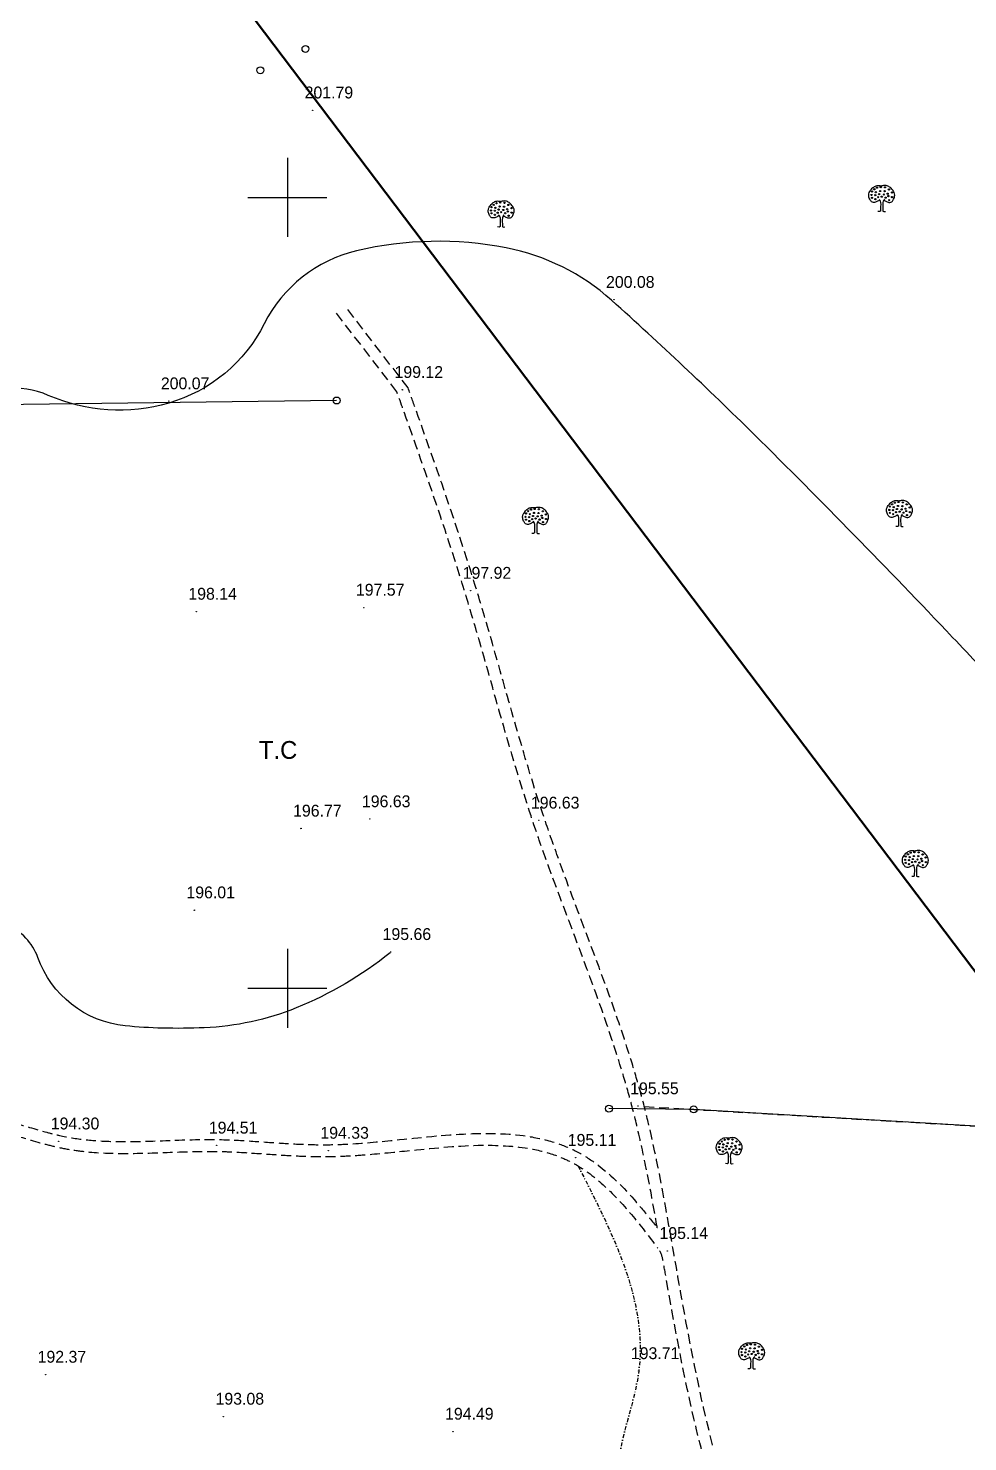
# Model space of a CAD drawing. Extents: x -83928 to -81707, y 15464 to 18601.
# Drawn here: x -83465.5 to -83227.9, y 17885.3 to 18242.8 of the extents above; entities that cross this region are included whole.
import ezdxf

# ---------------------------------------------------------------- set-up
doc = ezdxf.new("R2010")
doc.units = 0
doc.header["$MEASUREMENT"] = 0
for name, pattern in [('ACAD_ISO03W100', [30, 12, -18]), ('INTERROMPU', [0.75, 0.5, -0.25]), ('TIRETPTx2', [2, 1, -0.5, 0, -0.5])]:
    doc.linetypes.add(name, pattern=pattern)
doc.layers.add('ACCE', color=4, linetype='INTERROMPU', lineweight=25)
doc.layers.add('Work', color=9, linetype='Continuous', lineweight=50)
for name, color, linetype in [('ALT', 7, 'Continuous'), ('BORNE', 1, 'Continuous'), ('Carroyage 1', 7, 'Continuous'), ('CNiv_1', 1, 'Continuous'), ('CONST', 7, 'Continuous'), ('ECOULEMENT', 160, 'ACAD_ISO03W100'), ('LIMITE', 40, 'INTERROMPU'), ('POINTS', 3, 'Continuous'), ('TITRE', 1, 'Continuous')]:
    doc.layers.add(name, color=color, linetype=linetype)

msp = doc.modelspace()

# ---------------------------------------------------------------- linework, layer by layer
at = {"linetype": 'ByBlock', "extrusion": (0.000932032, -0.005533, 0.999984)}
for centre in [(-83250.85, 18201.85, -162.28), (-83249.9, 18202.01, -162.28), (-83248.83, 18201.93, -162.28), (-83252.23, 18200.01, -162.28), (-83252.1, 18200.88, -162.28), (-83252.1, 18199.3, -162.28), (-83251.54, 18201.45, -162.28), (-83251.29, 18199.96, -162.28), (-83251.26, 18198.94, -162.28), (-83251.13, 18200.7, -162.28), (-83250.54, 18199.45, -162.28), (-83250.31, 18200.24, -162.28), (-83250.06, 18201.01, -162.28), (-83249.65, 18199.58, -162.28), (-83249.13, 18200.14, -162.28), (-83248.93, 18200.98, -162.28), (-83248.65, 18199.32, -162.28), (-83248.14, 18200.32, -162.28), (-83247.98, 18199.73, -162.28), (-83247.83, 18201.42, -162.28), (-83247.78, 18198.68, -162.28), (-83247.06, 18200.63, -162.28), (-83247.04, 18199.48, -162.28), (-83348.47, 18196.08, -162.28), (-83348.34, 18196.95, -162.28), (-83348.34, 18195.37, -162.28), (-83347.78, 18197.51, -162.28), (-83347.52, 18196.03, -162.28), (-83347.5, 18195.01, -162.28), (-83347.37, 18196.77, -162.28), (-83347.09, 18197.92, -162.28), (-83346.78, 18195.52, -162.28), (-83346.55, 18196.31, -162.28), (-83346.3, 18197.08, -162.28), (-83346.14, 18198.08, -162.28), (-83345.89, 18195.65, -162.28), (-83345.37, 18196.21, -162.28), (-83345.17, 18197.05, -162.28), (-83345.07, 18198, -162.28), (-83344.89, 18195.39, -162.28), (-83344.38, 18196.39, -162.28), (-83344.22, 18195.8, -162.28), (-83344.07, 18197.49, -162.28), (-83344.02, 18194.75, -162.28), (-83343.3, 18196.7, -162.28), (-83343.27, 18195.54, -162.28), (-83339.07, 18120.03, -162.28), (-83338.38, 18120.44, -162.28), (-83337.43, 18120.6, -162.28), (-83336.36, 18120.52, -162.28), (-83335.36, 18120.01, -162.28), (-83247.73, 18120.35, -162.28), (-83247.6, 18121.22, -162.28), (-83247.6, 18119.63, -162.28), (-83247.04, 18121.78, -162.28), (-83246.78, 18120.3, -162.28), (-83246.63, 18121.04, -162.28), (-83246.35, 18122.19, -162.28), (-83246.04, 18119.79, -162.28), (-83245.81, 18120.58, -162.28), (-83245.55, 18121.35, -162.28), (-83245.4, 18122.35, -162.28), (-83245.14, 18119.91, -162.28), (-83244.63, 18120.48, -162.28), (-83244.43, 18121.32, -162.28), (-83244.32, 18122.27, -162.28), (-83244.14, 18119.66, -162.28), (-83243.63, 18120.66, -162.28), (-83243.48, 18120.07, -162.28), (-83243.32, 18121.76, -162.28), (-83242.56, 18120.96, -162.28), (-83242.53, 18119.81, -162.28), (-83339.76, 18118.6, -162.28), (-83339.63, 18119.47, -162.28), (-83339.63, 18117.88, -162.28), (-83338.81, 18118.55, -162.28), (-83338.79, 18117.53, -162.28), (-83338.66, 18119.29, -162.28), (-83338.07, 18118.04, -162.28), (-83337.84, 18118.83, -162.28), (-83337.59, 18119.6, -162.28), (-83337.18, 18118.17, -162.28), (-83336.66, 18118.73, -162.28), (-83336.46, 18119.57, -162.28), (-83336.18, 18117.91, -162.28), (-83335.67, 18118.91, -162.28), (-83335.51, 18118.32, -162.28), (-83335.31, 18117.27, -162.28), (-83334.59, 18119.22, -162.28), (-83334.56, 18118.06, -162.28), (-83246.76, 18119.28, -162.28), (-83243.27, 18119.02, -162.28), (-83243.71, 18031.83, -162.28), (-83243.58, 18032.7, -162.28), (-83243.58, 18031.11, -162.28), (-83243.02, 18033.26, -162.28), (-83242.76, 18031.78, -162.28), (-83242.74, 18030.75, -162.28), (-83242.61, 18032.52, -162.28), (-83242.33, 18033.67, -162.28), (-83242.02, 18031.26, -162.28), (-83241.79, 18032.06, -162.28), (-83241.54, 18032.82, -162.28), (-83241.38, 18033.82, -162.28), (-83241.13, 18031.39, -162.28), (-83240.61, 18031.95, -162.28), (-83240.41, 18032.8, -162.28), (-83240.31, 18033.75, -162.28), (-83240.13, 18031.14, -162.28), (-83239.62, 18032.13, -162.28), (-83239.46, 18031.55, -162.28), (-83239.31, 18033.23, -162.28), (-83239.26, 18030.5, -162.28), (-83238.54, 18032.44, -162.28), (-83238.51, 18031.29, -162.28), (-83290.79, 17959.19, -162.28), (-83290.66, 17960.06, -162.28), (-83290.1, 17960.62, -162.28), (-83289.84, 17959.14, -162.28), (-83289.69, 17959.88, -162.28), (-83289.4, 17961.03, -162.28), (-83288.87, 17959.42, -162.28), (-83288.61, 17960.19, -162.28), (-83288.46, 17961.19, -162.28), (-83287.69, 17959.32, -162.28), (-83287.48, 17960.16, -162.28), (-83287.38, 17961.11, -162.28), (-83286.69, 17959.5, -162.28), (-83286.54, 17958.91, -162.28), (-83286.38, 17960.6, -162.28), (-83285.61, 17959.81, -162.28), (-83290.66, 17958.48, -162.28), (-83289.81, 17958.12, -162.28), (-83289.1, 17958.63, -162.28), (-83288.2, 17958.76, -162.28), (-83287.2, 17958.5, -162.28), (-83286.33, 17957.86, -162.28), (-83285.59, 17958.66, -162.28), (-83284.42, 17908.76, -162.28), (-83283.73, 17909.17, -162.28), (-83282.78, 17909.32, -162.28), (-83281.71, 17909.24, -162.28), (-83280.71, 17908.73, -162.28), (-83285.11, 17907.33, -162.28), (-83284.99, 17908.2, -162.28), (-83284.99, 17906.61, -162.28), (-83284.17, 17907.27, -162.28), (-83284.14, 17906.25, -162.28), (-83284.01, 17908.02, -162.28), (-83283.42, 17906.76, -162.28), (-83283.19, 17907.56, -162.28), (-83282.94, 17908.32, -162.28), (-83282.53, 17906.89, -162.28), (-83282.02, 17907.45, -162.28), (-83281.81, 17908.3, -162.28), (-83281.53, 17906.64, -162.28), (-83281.02, 17907.63, -162.28), (-83280.86, 17907.04, -162.28), (-83280.66, 17906, -162.28), (-83279.94, 17907.94, -162.28), (-83279.92, 17906.79, -162.28)]:
    msp.add_circle(centre, 0.156, dxfattribs=at)
at = {"linetype": 'ByBlock'}
for points in [[(-83250.18, 18199.28, 16.01), (-83250.3, 18199.25, 16.01), (-83250.68, 18199.13, 16.01), (-83251.26, 18198.67, 16.01), (-83252.3, 18198.74, 16.01), (-83252.76, 18199.65, 16.01), (-83253.06, 18200.47, 16.02), (-83252.82, 18201.41, 16.02), (-83252.26, 18202.13, 16.03), (-83251.54, 18202.83, 16.03), (-83250.59, 18203.11, 16.03), (-83249.98, 18202.99, 16.03), (-83249.68, 18202.93, 16.03)], [(-83346.42, 18195.35, 16.08), (-83346.54, 18195.32, 16.08), (-83346.92, 18195.2, 16.08), (-83347.5, 18194.74, 16.08), (-83348.54, 18194.81, 16.08), (-83348.99, 18195.72, 16.08), (-83349.3, 18196.54, 16.09), (-83349.06, 18197.48, 16.09), (-83348.5, 18198.2, 16.1), (-83347.78, 18198.9, 16.1), (-83346.83, 18199.18, 16.1), (-83346.22, 18199.06, 16.1), (-83345.92, 18199, 16.1)], [(-83337.71, 18117.87, 15.64), (-83337.83, 18117.84, 15.64), (-83338.21, 18117.72, 15.64), (-83338.79, 18117.26, 15.64), (-83339.83, 18117.33, 15.64), (-83340.29, 18118.24, 15.65), (-83340.59, 18119.06, 15.65), (-83340.35, 18120, 15.66), (-83339.79, 18120.72, 15.66), (-83339.07, 18121.42, 15.66), (-83338.12, 18121.7, 15.66), (-83337.51, 18121.58, 15.66), (-83337.21, 18121.52, 15.66)], [(-83245.68, 18119.62, 15.57), (-83245.8, 18119.59, 15.57), (-83246.18, 18119.47, 15.56), (-83246.75, 18119.01, 15.56), (-83247.8, 18119.08, 15.56), (-83248.25, 18119.99, 15.57), (-83248.56, 18120.81, 15.57), (-83248.32, 18121.75, 15.58), (-83247.76, 18122.47, 15.58), (-83247.04, 18123.17, 15.59), (-83246.09, 18123.45, 15.59), (-83245.48, 18123.33, 15.59), (-83245.18, 18123.27, 15.58)], [(-83241.66, 18031.09, 15.07), (-83241.78, 18031.06, 15.07), (-83242.16, 18030.94, 15.07), (-83242.74, 18030.49, 15.07), (-83243.78, 18030.56, 15.07), (-83244.24, 18031.47, 15.08), (-83244.54, 18032.29, 15.08), (-83244.3, 18033.23, 15.09), (-83243.74, 18033.95, 15.09), (-83243.02, 18034.64, 15.09), (-83242.07, 18034.93, 15.09), (-83241.46, 18034.81, 15.09), (-83241.16, 18034.75, 15.09)], [(-83288.74, 17958.46, 14.71), (-83288.86, 17958.43, 14.71), (-83289.24, 17958.31, 14.71), (-83289.81, 17957.85, 14.71), (-83290.86, 17957.92, 14.71), (-83291.31, 17958.83, 14.72), (-83291.62, 17959.66, 14.72), (-83291.38, 17960.6, 14.73), (-83290.82, 17961.32, 14.73), (-83290.1, 17962.01, 14.73), (-83289.15, 17962.29, 14.74), (-83288.54, 17962.17, 14.73), (-83288.24, 17962.11, 14.73)], [(-83283.06, 17906.6, 14.42), (-83283.18, 17906.57, 14.42), (-83283.56, 17906.44, 14.42), (-83284.14, 17905.99, 14.42), (-83285.19, 17906.06, 14.42), (-83285.64, 17906.97, 14.43), (-83285.94, 17907.79, 14.43), (-83285.7, 17908.73, 14.44), (-83285.14, 17909.45, 14.44), (-83284.42, 17910.15, 14.44), (-83283.47, 17910.43, 14.44), (-83282.86, 17910.31, 14.44), (-83282.56, 17910.25, 14.44)]]:
    msp.add_open_spline(points, degree=3, knots=[0.251632, 0.251632, 0.251632, 0.251632, 0.437955, 0.853553, 1.334497, 1.754172, 2.275549, 2.6296, 3.144963, 3.634468, 4.105014, 4.559575, 4.559575, 4.559575, 4.559575], dxfattribs=at)
for points in [[(-83249.18, 18199.28, 16.01), (-83249.06, 18199.25, 16.01), (-83248.68, 18199.13, 16.01), (-83248.1, 18198.67, 16), (-83247.06, 18198.74, 16), (-83246.61, 18199.65, 16.01), (-83246.3, 18200.48, 16.01), (-83246.54, 18201.41, 16.02), (-83247.1, 18202.14, 16.02), (-83247.82, 18202.83, 16.03), (-83248.77, 18203.11, 16.03), (-83249.38, 18202.99, 16.03), (-83249.68, 18202.93, 16.03)], [(-83345.42, 18195.35, 16.08), (-83345.3, 18195.32, 16.08), (-83344.92, 18195.2, 16.08), (-83344.34, 18194.74, 16.07), (-83343.3, 18194.81, 16.07), (-83342.84, 18195.72, 16.08), (-83342.54, 18196.54, 16.08), (-83342.78, 18197.48, 16.09), (-83343.34, 18198.2, 16.09), (-83344.06, 18198.9, 16.1), (-83345.01, 18199.18, 16.1), (-83345.62, 18199.06, 16.1), (-83345.92, 18199, 16.1)], [(-83336.71, 18117.87, 15.64), (-83336.59, 18117.84, 15.64), (-83336.21, 18117.72, 15.64), (-83335.63, 18117.26, 15.64), (-83334.59, 18117.33, 15.64), (-83334.14, 18118.24, 15.64), (-83333.83, 18119.07, 15.64), (-83334.07, 18120, 15.65), (-83334.63, 18120.73, 15.65), (-83335.35, 18121.42, 15.66), (-83336.3, 18121.7, 15.66), (-83336.91, 18121.58, 15.66), (-83337.21, 18121.52, 15.66)], [(-83244.68, 18119.62, 15.56), (-83244.56, 18119.59, 15.56), (-83244.18, 18119.47, 15.56), (-83243.6, 18119.01, 15.56), (-83242.55, 18119.08, 15.56), (-83242.1, 18119.99, 15.56), (-83241.8, 18120.81, 15.57), (-83242.04, 18121.75, 15.57), (-83242.6, 18122.47, 15.58), (-83243.32, 18123.17, 15.58), (-83244.27, 18123.45, 15.59), (-83244.88, 18123.33, 15.59), (-83245.18, 18123.27, 15.58)], [(-83240.66, 18031.09, 15.07), (-83240.54, 18031.06, 15.07), (-83240.16, 18030.94, 15.07), (-83239.58, 18030.49, 15.07), (-83238.54, 18030.56, 15.07), (-83238.09, 18031.47, 15.07), (-83237.78, 18032.29, 15.07), (-83238.02, 18033.23, 15.08), (-83238.58, 18033.95, 15.08), (-83239.3, 18034.64, 15.09), (-83240.25, 18034.93, 15.09), (-83240.86, 18034.81, 15.09), (-83241.16, 18034.75, 15.09)], [(-83287.74, 17958.46, 14.71), (-83287.62, 17958.43, 14.71), (-83287.24, 17958.31, 14.71), (-83286.66, 17957.85, 14.71), (-83285.61, 17957.93, 14.71), (-83285.16, 17958.83, 14.71), (-83284.86, 17959.66, 14.72), (-83285.1, 17960.6, 14.72), (-83285.66, 17961.32, 14.73), (-83286.37, 17962.01, 14.73), (-83287.33, 17962.29, 14.73), (-83287.94, 17962.17, 14.73), (-83288.24, 17962.11, 14.73)], [(-83282.06, 17906.6, 14.42), (-83281.94, 17906.57, 14.42), (-83281.56, 17906.45, 14.42), (-83280.98, 17905.99, 14.42), (-83279.94, 17906.06, 14.42), (-83279.49, 17906.97, 14.42), (-83279.18, 17907.79, 14.42), (-83279.42, 17908.73, 14.43), (-83279.98, 17909.45, 14.43), (-83280.7, 17910.15, 14.44), (-83281.65, 17910.43, 14.44), (-83282.26, 17910.31, 14.44), (-83282.56, 17910.25, 14.44)]]:
    msp.add_open_spline(points, degree=3, knots=[0.251632, 0.251632, 0.251632, 0.251632, 0.437955, 0.853553, 1.334497, 1.754172, 2.275549, 2.6296, 3.144963, 3.634468, 4.105014, 4.559575, 4.559575, 4.559575, 4.559575])
for points in [[(-83250.36, 18199.56, 16.01), (-83250.16, 18199.28, 16.01), (-83249.98, 18198.76, 16.01), (-83249.98, 18196.69, 16), (-83249.98, 18196.56, 15.99), (-83250.62, 18196.46, 16)], [(-83248.98, 18199.56, 16.01), (-83249.18, 18199.28, 16.01), (-83249.36, 18198.76, 16.01), (-83249.36, 18196.69, 16), (-83249.36, 18196.56, 15.99), (-83248.72, 18196.46, 15.99)], [(-83346.6, 18195.63, 16.08), (-83346.39, 18195.35, 16.08), (-83346.21, 18194.83, 16.08), (-83346.21, 18192.76, 16.06), (-83346.21, 18192.63, 16.06), (-83346.85, 18192.53, 16.06)], [(-83345.22, 18195.63, 16.08), (-83345.42, 18195.35, 16.08), (-83345.6, 18194.83, 16.07), (-83345.6, 18192.76, 16.06), (-83345.6, 18192.63, 16.06), (-83344.96, 18192.53, 16.06)], [(-83337.89, 18118.15, 15.64), (-83337.68, 18117.87, 15.64), (-83337.5, 18117.35, 15.64), (-83337.5, 18115.28, 15.63), (-83337.5, 18115.15, 15.63), (-83338.14, 18115.05, 15.63)], [(-83336.51, 18118.15, 15.64), (-83336.71, 18117.87, 15.64), (-83336.89, 18117.35, 15.64), (-83336.89, 18115.28, 15.63), (-83336.89, 18115.15, 15.63), (-83336.25, 18115.05, 15.62)], [(-83245.86, 18119.9, 15.57), (-83245.65, 18119.62, 15.57), (-83245.47, 18119.1, 15.56), (-83245.47, 18117.03, 15.55), (-83245.47, 18116.9, 15.55), (-83246.11, 18116.8, 15.55)], [(-83244.47, 18119.9, 15.57), (-83244.68, 18119.62, 15.56), (-83244.86, 18119.1, 15.56), (-83244.86, 18117.03, 15.55), (-83244.86, 18116.9, 15.55), (-83244.22, 18116.8, 15.55)], [(-83241.84, 18031.37, 15.07), (-83241.64, 18031.09, 15.07), (-83241.46, 18030.58, 15.07), (-83241.45, 18028.51, 15.06), (-83241.45, 18028.38, 15.06), (-83242.1, 18028.28, 15.06)], [(-83240.46, 18031.37, 15.07), (-83240.66, 18031.09, 15.07), (-83240.84, 18030.58, 15.07), (-83240.84, 18028.51, 15.06), (-83240.84, 18028.38, 15.06), (-83240.2, 18028.28, 15.05)], [(-83288.91, 17958.74, 14.72), (-83288.71, 17958.46, 14.71), (-83288.53, 17957.95, 14.71), (-83288.53, 17955.88, 14.7), (-83288.53, 17955.75, 14.7), (-83289.17, 17955.64, 14.7)], [(-83287.53, 17958.74, 14.71), (-83287.74, 17958.46, 14.71), (-83287.92, 17957.95, 14.71), (-83287.92, 17955.88, 14.7), (-83287.92, 17955.75, 14.7), (-83287.28, 17955.65, 14.7)], [(-83283.24, 17906.88, 14.42), (-83283.04, 17906.6, 14.42), (-83282.86, 17906.08, 14.42), (-83282.86, 17904.01, 14.41), (-83282.86, 17903.88, 14.41), (-83283.5, 17903.78, 14.41)], [(-83281.86, 17906.88, 14.42), (-83282.06, 17906.6, 14.42), (-83282.24, 17906.08, 14.42), (-83282.24, 17904.01, 14.41), (-83282.24, 17903.88, 14.41), (-83281.6, 17903.78, 14.4)]]:
    msp.add_spline(points, degree=3, dxfattribs=at)
at = {"layer": 'ACCE', "linetype": 'INTERROMPU', "ltscale": 5, "extrusion": (0.000932032, -0.005533, 0.999984)}
for p, q in [((-83372.31, 18150.88, 204.56), (-83387.62, 18170.79, 15.98)), ((-83369.47, 18151.84, 212.23), (-83385.41, 18172.56, 15.99))]:
    msp.add_line(p, q, dxfattribs=at)
at = {"layer": 'ACCE', "linetype": 'INTERROMPU', "ltscale": 5, "extrusion": (0.003135, -0.012036, 0.999923)}
msp.add_arc((-83312.14, 17928.15, -267.65), 7, 9.9059, 37.1806, dxfattribs=at)
at = {"layer": 'ACCE', "linetype": 'INTERROMPU', "ltscale": 5}
for points, knots in [([(-83782.62, 18200.48, 214.11), (-83779.66, 18191.21, 213.99), (-83776.73, 18181.96, 213.87), (-83773.4, 18169.29, 213.7), (-83772.58, 18165.92, 213.66), (-83771.06, 18158.91, 213.57), (-83770.37, 18155.27, 213.53), (-83769.45, 18149.29, 213.45), (-83769.15, 18146.97, 213.42), (-83768.65, 18142.32, 213.36), (-83768.45, 18139.97, 213.34), (-83767.97, 18132.92, 213.25), (-83767.78, 18128.17, 213.19), (-83767.43, 18121, 213.1), (-83767.3, 18118.58, 213.08), (-83766.97, 18113.74, 213.02), (-83766.78, 18111.33, 212.99), (-83766.12, 18104.1, 212.9), (-83765.57, 18099.3, 212.84), (-83764.48, 18091.12, 212.74), (-83763.99, 18087.75, 212.69), (-83763.05, 18081.78, 212.62), (-83762.62, 18079.18, 212.59), (-83761.71, 18073.96, 212.52), (-83761.23, 18071.34, 212.49), (-83759.65, 18063.52, 212.39), (-83758.43, 18058.33, 212.32), (-83756.04, 18050.08, 212.22), (-83755.03, 18046.95, 212.17), (-83752.68, 18040.66, 212.09), (-83751.34, 18037.51, 212.05), (-83748.85, 18032.47, 211.98), (-83747.8, 18030.52, 211.95), (-83745.54, 18026.74, 211.9), (-83744.35, 18024.9, 211.88), (-83740.57, 18019.51, 211.8), (-83737.82, 18016.09, 211.75), (-83729.2, 18006.21, 211.6), (-83722.91, 18000.04, 211.51), (-83710.58, 17987.3, 211.32), (-83704.54, 17980.73, 211.22), (-83698.68, 17972.56, 211.1), (-83698.09, 17971.7, 211.09), (-83696.91, 17969.96, 211.07), (-83696.32, 17969.08, 211.05), (-83694.55, 17966.44, 211.02), (-83693.35, 17964.69, 210.99), (-83691.21, 17961.9, 210.95), (-83690.3, 17960.81, 210.93), (-83688.43, 17958.84, 210.91), (-83687.47, 17957.96, 210.89), (-83685.42, 17956.39, 210.87), (-83684.34, 17955.7, 210.85), (-83680.83, 17953.86, 210.82), (-83678.24, 17953.03, 210.8), (-83672.81, 17951.99, 210.77), (-83669.97, 17951.79, 210.76), (-83664.12, 17951.83, 210.74), (-83661.12, 17952.07, 210.74), (-83654.42, 17952.88, 210.73), (-83650.7, 17953.52, 210.72), (-83644.93, 17954.59, 210.72), (-83642.83, 17954.99, 210.72), (-83636.66, 17956.16, 210.71), (-83632.7, 17956.87, 210.71), (-83624.97, 17958.18, 210.7), (-83621.19, 17958.77, 210.69), (-83614.52, 17959.76, 210.68), (-83611.62, 17960.16, 210.68), (-83606.25, 17960.87, 210.67), (-83603.78, 17961.18, 210.67), (-83598.8, 17961.77, 210.66), (-83596.3, 17962.05, 210.65), (-83588.74, 17962.81, 210.64), (-83583.66, 17963.21, 210.63), (-83575.51, 17963.57, 210.61), (-83572.45, 17963.64, 210.6), (-83566.81, 17963.63, 210.58), (-83564.23, 17963.56, 210.57), (-83559.51, 17963.33, 210.55), (-83557.37, 17963.17, 210.55), (-83553.08, 17962.78, 210.53), (-83550.94, 17962.54, 210.52), (-83544.5, 17961.76, 210.49), (-83540.2, 17961.15, 210.47), (-83529.15, 17959.76, 210.42), (-83522.38, 17959.07, 210.39), (-83513.75, 17959.13, 210.36), (-83511.92, 17959.2, 210.36), (-83508.5, 17959.45, 210.35), (-83506.91, 17959.62, 210.35), (-83504.15, 17960.01, 210.34), (-83502.97, 17960.21, 210.34), (-83500.61, 17960.67, 210.34), (-83499.44, 17960.93, 210.34), (-83495.95, 17961.75, 210.34), (-83493.65, 17962.36, 210.34), (-83489.25, 17963.42, 210.34), (-83487.13, 17963.87, 210.33), (-83483.71, 17964.38, 210.33), (-83482.37, 17964.52, 210.33), (-83480.24, 17964.6, 210.32), (-83479.44, 17964.6, 210.32), (-83477.85, 17964.53, 210.31), (-83477.05, 17964.45, 210.31), (-83474.63, 17964.14, 210.3), (-83473, 17963.81, 210.29), (-83468.49, 17962.7, 210.26), (-83465.57, 17961.78, 210.24), (-83461.27, 17960.57, 210.21), (-83459.93, 17960.22, 210.21), (-83457.07, 17959.57, 210.19), (-83455.54, 17959.29, 210.18), (-83452.49, 17958.83, 210.17), (-83450.96, 17958.66, 210.16), (-83446.37, 17958.29, 210.14), (-83443.3, 17958.21, 210.13), (-83436.19, 17958.25, 210.11), (-83432.15, 17958.43, 210.1), (-83425.94, 17958.65, 210.08), (-83423.74, 17958.72, 210.07), (-83420.07, 17958.76, 210.06), (-83418.59, 17958.75, 210.06), (-83415.65, 17958.69, 210.05), (-83414.18, 17958.63, 210.04), (-83409.75, 17958.4, 210.03), (-83406.8, 17958.18, 210.01), (-83401.65, 17957.83, 209.99), (-83399.47, 17957.69, 209.99), (-83395.4, 17957.5, 209.97), (-83393.51, 17957.44, 209.96), (-83389.81, 17957.42, 209.95), (-83388, 17957.45, 209.95), (-83384.36, 17957.61, 209.94), (-83382.53, 17957.72, 209.93), (-83377.03, 17958.14, 209.92), (-83373.33, 17958.53, 209.91), (-83363.55, 17959.53, 209.89), (-83357.5, 17960.15, 209.88), (-83347, 17960.38, 209.85), (-83342.46, 17960.15, 209.84), (-83336, 17958.94, 209.8), (-83333.85, 17958.37, 209.79), (-83330.47, 17957.12, 209.76), (-83329.17, 17956.54, 209.75), (-83325.18, 17954.43, 209.71), (-83322.6, 17952.53, 209.68), (-83317.66, 17948.07, 209.61), (-83315.3, 17945.51, 209.57), (-83310.73, 17940.08, 209.49), (-83308.52, 17937.21, 209.45), (-83306.32, 17934.3, 209.41)], [1.055576, 1.055576, 1.055576, 1.055576, 30.031992, 30.031992, 40.50691, 40.50691, 51.755713, 51.755713, 58.871453, 58.871453, 65.987193, 65.987193, 80.218672, 80.218672, 87.473984, 87.473984, 94.729297, 94.729297, 109.239922, 109.239922, 119.37083, 119.37083, 127.139561, 127.139561, 134.908291, 134.908291, 150.445753, 150.445753, 160.157531, 160.157531, 170.39927, 170.39927, 177.068566, 177.068566, 183.737861, 183.737861, 197.076452, 197.076452, 223.400767, 223.400767, 249.725082, 249.725082, 252.767418, 252.767418, 255.809755, 255.809755, 261.894428, 261.894428, 266.068184, 266.068184, 269.956128, 269.956128, 273.844071, 273.844071, 282.076079, 282.076079, 290.308086, 290.308086, 298.540093, 298.540093, 308.574703, 308.574703, 314.408012, 314.408012, 326.07463, 326.07463, 337.741248, 337.741248, 346.838531, 346.838531, 354.499996, 354.499996, 362.16146, 362.16146, 377.484389, 377.484389, 386.64274, 386.64274, 394.385336, 394.385336, 400.822764, 400.822764, 407.260193, 407.260193, 420.13505, 420.13505, 440.316929, 440.316929, 445.752372, 445.752372, 450.450412, 450.450412, 453.939436, 453.939436, 457.428461, 457.428461, 464.406511, 464.406511, 470.974875, 470.974875, 475.222619, 475.222619, 477.818124, 477.818124, 480.413628, 480.413628, 485.604636, 485.604636, 494.662552, 494.662552, 498.673408, 498.673408, 503.190068, 503.190068, 507.706728, 507.706728, 516.740048, 516.740048, 528.740572, 528.740572, 535.357888, 535.357888, 539.86411, 539.86411, 544.370333, 544.370333, 553.382777, 553.382777, 559.899589, 559.899589, 565.430576, 565.430576, 570.617109, 570.617109, 575.803641, 575.803641, 586.176706, 586.176706, 603.459595, 603.459595, 617.555933, 617.555933, 624.943514, 624.943514, 629.758061, 629.758061, 640.260824, 640.260824, 650.763587, 650.763587, 661.06459, 661.06459, 661.06459, 661.06459]), ([(-83779.97, 18202.04, 214.12), (-83776.95, 18192.56, 214), (-83773.92, 18183.06, 213.87), (-83770.5, 18170.06, 213.7), (-83769.68, 18166.66, 213.66), (-83768.14, 18159.6, 213.57), (-83767.44, 18155.93, 213.53), (-83766.51, 18149.9, 213.45), (-83766.2, 18147.55, 213.42), (-83765.44, 18140.57, 213.33), (-83765.15, 18135.94, 213.28), (-83764.76, 18128.13, 213.18), (-83764.62, 18124.94, 213.14), (-83764.34, 18119.39, 213.08), (-83764.2, 18117.04, 213.05), (-83763.85, 18112.33, 212.99), (-83763.65, 18109.99, 212.96), (-83762.98, 18102.96, 212.87), (-83762.42, 18098.27, 212.82), (-83761.31, 18090.12, 212.71), (-83760.79, 18086.66, 212.67), (-83759.11, 18076.22, 212.54), (-83757.85, 18069.18, 212.45), (-83754.61, 18055.44, 212.28), (-83752.63, 18048.72, 212.19), (-83748.81, 18039.23, 212.06), (-83747.41, 18036.17, 212.02), (-83744.81, 18031.34, 211.95), (-83743.73, 18029.5, 211.93), (-83741.41, 18025.9, 211.88), (-83740.18, 18024.14, 211.85), (-83736.32, 18018.97, 211.78), (-83733.52, 18015.65, 211.73), (-83724.75, 18005.96, 211.59), (-83718.38, 17999.76, 211.49), (-83710.09, 17991.05, 211.36), (-83708.05, 17988.85, 211.33), (-83704.49, 17984.83, 211.27), (-83702.96, 17983.04, 211.24), (-83700.46, 17979.96, 211.2), (-83699.48, 17978.7, 211.18), (-83697.64, 17976.25, 211.14), (-83696.78, 17975.06, 211.13), (-83694.35, 17971.57, 211.08), (-83692.85, 17969.24, 211.04), (-83689.79, 17964.9, 210.98), (-83688.23, 17962.89, 210.95), (-83685.92, 17960.62, 210.92), (-83685.28, 17960.06, 210.91), (-83683.94, 17959.03, 210.89), (-83683.24, 17958.57, 210.89), (-83681.07, 17957.31, 210.86), (-83679.51, 17956.66, 210.85), (-83676.18, 17955.65, 210.83), (-83674.41, 17955.31, 210.82), (-83668.63, 17954.63, 210.79), (-83664.32, 17954.77, 210.78), (-83655.42, 17955.73, 210.76), (-83650.83, 17956.53, 210.76), (-83644.31, 17957.76, 210.75), (-83642.31, 17958.15, 210.75), (-83638.4, 17958.88, 210.75), (-83636.47, 17959.23, 210.75), (-83630.78, 17960.25, 210.74), (-83627.09, 17960.87, 210.74), (-83618.39, 17962.24, 210.73), (-83613.43, 17962.96, 210.72), (-83606.16, 17963.9, 210.71), (-83603.89, 17964.19, 210.7), (-83599.3, 17964.73, 210.7), (-83596.99, 17964.99, 210.69), (-83590.02, 17965.7, 210.68), (-83585.32, 17966.09, 210.67), (-83577.11, 17966.52, 210.65), (-83573.62, 17966.63, 210.64), (-83567.47, 17966.64, 210.62), (-83564.82, 17966.59, 210.61), (-83560.09, 17966.37, 210.59), (-83558.01, 17966.23, 210.59), (-83553.86, 17965.87, 210.57), (-83551.79, 17965.65, 210.56), (-83545.61, 17964.93, 210.53), (-83541.51, 17964.36, 210.51), (-83530.57, 17962.94, 210.46), (-83523.78, 17962.17, 210.43), (-83515.09, 17962.1, 210.4), (-83513.14, 17962.15, 210.4), (-83509.5, 17962.37, 210.39), (-83507.81, 17962.54, 210.38), (-83504.94, 17962.92, 210.38), (-83503.76, 17963.11, 210.38), (-83501.38, 17963.57, 210.38), (-83500.19, 17963.84, 210.37), (-83496.59, 17964.69, 210.37), (-83494.16, 17965.33, 210.37), (-83489.67, 17966.39, 210.37), (-83487.61, 17966.83, 210.37), (-83484.19, 17967.34, 210.37), (-83482.85, 17967.49, 210.36), (-83480.5, 17967.6, 210.36), (-83479.5, 17967.61, 210.36), (-83477.5, 17967.52, 210.35), (-83476.51, 17967.42, 210.34), (-83473.55, 17967, 210.33), (-83471.61, 17966.57, 210.32), (-83466.69, 17965.3, 210.29), (-83463.75, 17964.36, 210.27), (-83459.76, 17963.28, 210.24), (-83458.7, 17963.01, 210.23), (-83455.53, 17962.31, 210.22), (-83453.4, 17961.97, 210.21), (-83449.11, 17961.49, 210.19), (-83446.94, 17961.35, 210.18), (-83440.41, 17961.14, 210.16), (-83436, 17961.28, 210.14), (-83427.14, 17961.61, 210.12), (-83422.68, 17961.8, 210.11), (-83415.39, 17961.71, 210.08), (-83412.57, 17961.57, 210.07), (-83406.95, 17961.21, 210.05), (-83404.15, 17961, 210.04), (-83399.19, 17960.68, 210.02), (-83397.03, 17960.56, 210.01), (-83392.98, 17960.43, 210), (-83391.1, 17960.41, 209.99), (-83387.3, 17960.47, 209.98), (-83385.37, 17960.56, 209.98), (-83379.54, 17960.92, 209.96), (-83375.58, 17961.31, 209.95), (-83365.42, 17962.35, 209.93), (-83359.2, 17963.03, 209.92), (-83348.15, 17963.4, 209.89), (-83343.26, 17963.25, 209.88), (-83336.05, 17962.04, 209.84), (-83333.57, 17961.43, 209.82), (-83329.35, 17959.93, 209.79), (-83327.58, 17959.13, 209.78), (-83324.17, 17957.23, 209.74), (-83322.54, 17956.13, 209.73), (-83317.15, 17951.95, 209.66), (-83313.7, 17948.3, 209.6), (-83309.06, 17942.74, 209.52), (-83307.73, 17941.06, 209.5), (-83306.42, 17939.37, 209.47)], [0.377269, 0.377269, 0.377269, 0.377269, 29.99808, 29.99808, 40.439033, 40.439033, 51.573495, 51.573495, 58.653463, 58.653463, 72.467049, 72.467049, 82.03785, 82.03785, 89.167983, 89.167983, 96.298116, 96.298116, 110.558383, 110.558383, 121.037151, 121.037151, 141.994686, 141.994686, 162.952221, 162.952221, 173.375842, 173.375842, 180.104384, 180.104384, 186.832925, 186.832925, 200.290008, 200.290008, 226.870868, 226.870868, 235.637553, 235.637553, 242.466243, 242.466243, 247.058938, 247.058938, 251.225901, 251.225901, 259.12966, 259.12966, 267.033419, 267.033419, 269.974171, 269.974171, 272.914924, 272.914924, 278.796429, 278.796429, 284.677933, 284.677933, 297.220208, 297.220208, 309.762482, 309.762482, 315.325173, 315.325173, 320.887865, 320.887865, 332.013248, 332.013248, 347.525774, 347.525774, 354.547491, 354.547491, 361.569208, 361.569208, 375.612643, 375.612643, 385.929515, 385.929515, 393.726913, 393.726913, 399.850404, 399.850404, 405.973895, 405.973895, 418.220878, 418.220878, 438.834903, 438.834903, 444.847915, 444.847915, 450.051873, 450.051873, 453.73205, 453.73205, 457.412227, 457.412227, 464.772581, 464.772581, 470.935284, 470.935284, 474.906139, 474.906139, 477.821848, 477.821848, 480.737556, 480.737556, 486.568973, 486.568973, 495.647976, 495.647976, 498.958546, 498.958546, 505.579686, 505.579686, 512.200826, 512.200826, 525.443106, 525.443106, 538.685386, 538.685386, 547.175721, 547.175721, 555.666055, 555.666055, 562.177333, 562.177333, 567.791378, 567.791378, 573.405422, 573.405422, 584.633511, 584.633511, 602.137538, 602.137538, 616.597964, 616.597964, 624.486186, 624.486186, 630.509066, 630.509066, 636.531946, 636.531946, 651.174128, 651.174128, 657.221695, 657.221695, 657.221695, 657.221695]), ([(-83306.42, 17939.37, 209.47), (-83306.45, 17939.57, 209.48), (-83306.49, 17939.78, 209.48), (-83307.35, 17944.61, 209.54), (-83308.19, 17949.23, 209.6), (-83309.82, 17957.36, 209.7), (-83310.58, 17960.88, 209.74), (-83312.05, 17967.14, 209.82), (-83312.75, 17969.88, 209.86), (-83314.24, 17975.33, 209.93), (-83315.04, 17978.04, 209.97), (-83317.54, 17986.15, 210.07), (-83319.37, 17991.52, 210.14), (-83325.13, 18007.59, 210.35), (-83329.31, 18018.24, 210.49), (-83334.62, 18032.73, 210.68), (-83335.96, 18036.48, 210.73), (-83339.26, 18046.15, 210.86), (-83341.12, 18052.1, 210.94), (-83344.68, 18064.03, 211.09), (-83346.38, 18070.01, 211.17), (-83349.41, 18080.73, 211.31), (-83350.75, 18085.46, 211.37), (-83353.39, 18094.55, 211.49), (-83354.69, 18098.89, 211.54), (-83357.39, 18107.55, 211.66), (-83358.78, 18111.87, 211.71), (-83363.08, 18124.79, 211.88), (-83366.09, 18133.37, 212), (-83370.18, 18144.91, 212.15), (-83371.24, 18147.87, 212.19), (-83372.3, 18150.84, 212.22)], [220.511786, 220.511786, 220.511786, 220.511786, 221.138906, 221.138906, 235.220733, 235.220733, 246.108604, 246.108604, 254.663117, 254.663117, 263.21763, 263.21763, 280.326655, 280.326655, 314.544707, 314.544707, 326.439459, 326.439459, 345.068616, 345.068616, 363.697774, 363.697774, 378.480567, 378.480567, 392.126495, 392.126495, 405.772422, 405.772422, 433.064277, 433.064277, 442.499762, 442.499762, 442.499762, 442.499762]), ([(-83231.77, 17736.98, 206.8), (-83232.38, 17739.2, 206.83), (-83232.98, 17741.43, 206.86), (-83234.15, 17745.85, 206.92), (-83234.7, 17748.04, 206.95), (-83235.77, 17752.47, 207), (-83236.28, 17754.7, 207.03), (-83237.79, 17761.42, 207.12), (-83238.76, 17765.94, 207.17), (-83241.65, 17778.38, 207.33), (-83243.72, 17786.27, 207.43), (-83247.47, 17795.95, 207.56), (-83248.39, 17798.09, 207.59), (-83250.25, 17802, 207.64), (-83251.17, 17803.79, 207.67), (-83253.85, 17808.48, 207.73), (-83255.73, 17811.3, 207.77), (-83259.68, 17816.8, 207.85), (-83261.75, 17819.48, 207.89), (-83265.34, 17824.16, 207.96), (-83266.87, 17826.15, 207.99), (-83269.61, 17829.87, 208.04), (-83270.82, 17831.58, 208.06), (-83272.99, 17834.84, 208.11), (-83273.94, 17836.37, 208.13), (-83275.77, 17839.5, 208.17), (-83276.64, 17841.09, 208.2), (-83279.13, 17845.93, 208.26), (-83280.64, 17849.25, 208.31), (-83283.14, 17855.29, 208.39), (-83284.18, 17857.99, 208.42), (-83286.15, 17863.41, 208.49), (-83287.08, 17866.14, 208.53), (-83289.72, 17874.38, 208.64), (-83291.29, 17879.94, 208.71), (-83295.55, 17896.76, 208.93), (-83297.81, 17908.16, 209.07), (-83300.78, 17924.54, 209.28), (-83301.64, 17929.45, 209.34), (-83304.38, 17945.15, 209.54), (-83306.26, 17955.94, 209.67), (-83309.51, 17969.34, 209.84), (-83310.23, 17972.11, 209.88), (-83311.78, 17977.6, 209.95), (-83312.6, 17980.34, 209.99), (-83315.16, 17988.5, 210.09), (-83317.02, 17993.9, 210.16), (-83322.84, 18010, 210.37), (-83327.01, 18020.63, 210.52), (-83332.14, 18034.71, 210.7), (-83333.35, 18038.11, 210.75), (-83336.82, 18048.33, 210.88), (-83338.94, 18055.2, 210.97), (-83343, 18069.03, 211.15), (-83344.95, 18075.98, 211.24), (-83348.23, 18087.51, 211.39), (-83349.54, 18092.1, 211.45), (-83352.15, 18100.85, 211.56), (-83353.44, 18105.01, 211.61), (-83356.09, 18113.29, 211.72), (-83357.46, 18117.42, 211.78), (-83361.64, 18129.77, 211.94), (-83364.53, 18137.97, 212.05), (-83368.12, 18148.05, 212.18), (-83368.8, 18149.95, 212.2), (-83369.47, 18151.84, 212.23)], [3.062347, 3.062347, 3.062347, 3.062347, 10.000213, 10.000213, 16.811379, 16.811379, 23.622545, 23.622545, 37.244877, 37.244877, 61.263102, 61.263102, 68.199006, 68.199006, 74.206907, 74.206907, 84.287055, 84.287055, 94.367203, 94.367203, 101.886315, 101.886315, 108.238792, 108.238792, 113.752023, 113.752023, 119.265255, 119.265255, 130.291717, 130.291717, 139.006051, 139.006051, 147.720385, 147.720385, 165.149053, 165.149053, 200.00639, 200.00639, 214.931055, 214.931055, 247.639146, 247.639146, 256.175435, 256.175435, 264.711725, 264.711725, 281.784303, 281.784303, 315.929459, 315.929459, 326.755417, 326.755417, 348.407333, 348.407333, 370.059249, 370.059249, 384.370501, 384.370501, 397.393134, 397.393134, 410.415767, 410.415767, 436.461033, 436.461033, 442.499762, 442.499762, 442.499762, 442.499762]), ([(-83239.18, 17753.94, 207.03), (-83239.3, 17754.46, 207.04), (-83239.42, 17754.99, 207.04), (-83240.48, 17759.69, 207.1), (-83241.39, 17763.88, 207.16), (-83244.17, 17776.1, 207.31), (-83246.19, 17784.04, 207.41), (-83249.82, 17793.75, 207.54), (-83250.72, 17795.93, 207.57), (-83252.55, 17799.89, 207.63), (-83253.45, 17801.69, 207.65), (-83255.43, 17805.22, 207.7), (-83256.5, 17806.96, 207.72), (-83258.78, 17810.4, 207.77), (-83259.99, 17812.1, 207.8), (-83263.7, 17817.16, 207.87), (-83266.33, 17820.49, 207.92), (-83270.33, 17825.77, 207.99), (-83271.73, 17827.67, 208.02), (-83274.08, 17831.04, 208.07), (-83275.04, 17832.49, 208.09), (-83276.88, 17835.44, 208.13), (-83277.76, 17836.93, 208.15), (-83280.28, 17841.49, 208.21), (-83281.8, 17844.6, 208.25), (-83284.6, 17850.87, 208.34), (-83285.87, 17854.03, 208.38), (-83288.27, 17860.38, 208.47), (-83289.39, 17863.57, 208.51), (-83292.54, 17873.22, 208.63), (-83294.36, 17879.73, 208.72), (-83299.25, 17899.42, 208.97), (-83301.74, 17912.75, 209.14), (-83304.39, 17927.8, 209.33), (-83304.7, 17929.54, 209.35), (-83305, 17931.27, 209.37)], [21.261731, 21.261731, 21.261731, 21.261731, 22.84694, 22.84694, 35.504511, 35.504511, 59.981267, 59.981267, 67.250887, 67.250887, 73.478009, 73.478009, 79.810767, 79.810767, 86.143525, 86.143525, 98.80904, 98.80904, 105.799184, 105.799184, 110.923907, 110.923907, 116.048631, 116.048631, 126.298078, 126.298078, 136.392953, 136.392953, 146.487828, 146.487828, 166.677579, 166.677579, 207.05708, 207.05708, 212.31957, 212.31957, 212.31957, 212.31957])]:
    msp.add_open_spline(points, degree=3, knots=knots, dxfattribs=at)
at = {"layer": 'BORNE', "color": 2, "extrusion": (4.63065e-06, 1.2885e-05, 1)}
for centre in [(-83395.42, 18237.55, 207.68), (-83406.83, 18232.16, 207.68), (-83387.53, 18148.65, 207.68), (-83318.68, 17969.55, 207.68), (-83297.21, 17969.35, 207.68)]:
    msp.add_circle(centre, 0.877, dxfattribs=at)
at = {"layer": 'Carroyage 1'}
for p, q in [((-83400, 18210), (-83400, 18190)), ((-83410, 18200), (-83390, 18200)), ((-83400, 18010), (-83400, 17990)), ((-83410, 18000), (-83390, 18000))]:
    msp.add_line(p, q, dxfattribs=at)
at = {"layer": 'CNiv_1', "flags": 128}
for points in [[(-83039.25, 18180.75, -0.049722), (-83093.89, 18205.89, -0.144203), (-83106.24, 18219.05, 0.12282), (-83120, 18235, 0.062668), (-83167.82, 18260.47, 0.021378), (-83318, 18310.5, 0.000532), (-83336.34, 18315.73, 0.005125), (-83338.25, 18316.25, 0.023648), (-83354.68, 18319.73, 0.097153), (-83358.8, 18319.6, 0.008113), (-83360.4, 18319.2, 0.000659), (-83380, 18314, 0.001682), (-83415.1, 18304.5, 0.009419), (-83421.33, 18302.67, 0.191444), (-83428.31, 18296.99, -0.084202), (-83440.75, 18281.5, -0.039727), (-83496.27, 18239.6, 0.035543)], [(-83002, 17995, 0.714254), (-83111.57, 18008.33, -0.731326), (-83220, 18024, -0.128241), (-83216.78, 18059.42, 0.279206), (-83220.2, 18076.4, 0.002156), (-83224.79, 18081.35, 0.001434), (-83231.75, 18088.75, 0.008389), (-83281.95, 18140.06, 0.012162), (-83318, 18174, 0.135698), (-83344.7, 18187.27, 0.106281), (-83382.5, 18186.5, 0.221669), (-83405.84, 18168.07, -0.2087), (-83430, 18148, -0.174295), (-83460.47, 18149.94, 0.254395), (-83482, 18148, 0.052548)]]:
    msp.add_lwpolyline(points, format="xyb", dxfattribs=at)
at = {"layer": 'CNiv_1', "elevation": 195}
msp.add_lwpolyline([(-83374, 18009, -0.073734), (-83397.77, 17995.03, -0.085719), (-83421, 17990, -0.016783), (-83431.58, 17989.91, -0.018798), (-83441, 17990.5, -0.289655), (-83463.13, 18007.82, 0.433978), (-83482, 18016, 0.165752), (-83494.76, 18004.38, -0.148333), (-83508.5, 17991, -0.001356), (-83536.6, 17976.54, 0.001701), (-83559, 17965, 0.00115), (-83588.55, 17949.56, -0.002068), (-83605, 17941, -0.03171), (-83608.59, 17939.43, -0.015892), (-83616, 17937, -0.20613), (-83621.15, 17937.63, 0.09941), (-83631, 17941, 0.207404), (-83654.64, 17934.27, 0.037562), (-83673.6, 17916.19, 0.037562)], format="xyb", dxfattribs=at)
at = {"layer": 'ECOULEMENT', "linetype": 'ByBlock', "extrusion": (0.000932032, -0.005533, 0.999984)}
msp.add_line((-83327.07, 17957.13, 209.75), (-83327.06, 17957.08, 209.75), dxfattribs=at)
at = {"layer": 'ECOULEMENT', "linetype": 'TIRETPTx2'}
msp.add_spline([(-83326.46, 17955.06, 209.72), (-83311.12, 17903.18, 209.05), (-83316.72, 17874.5, 208.72), (-83305.03, 17833.58, 208.2), (-83377.23, 17748.4, 207.4), (-83394.78, 17718.2, 207.09), (-83414.01, 17695.34, 206.87), (-83412.99, 17654.96, 206.38)], degree=3, dxfattribs=at)
at = {"layer": 'LIMITE', "linetype": 'INTERROMPU', "ltscale": 5, "extrusion": (0.000932032, -0.005533, 0.999984)}
msp.add_line((-83309.72, 17970.09, 209.85), (-83004.61, 17952.09, 208.68), dxfattribs=at)
at = {"layer": 'POINTS', "extrusion": (0.002059, -0.012217, 0.999923)}
for centre in [(-83393.89, 18221.18, -182.42), (-83373.39, 18197.67, -186.19), (-83317.66, 18173.26, -182.42), (-83371.15, 18150.48, -182.42), (-83430.25, 18147.61, -182.42), (-83353.9, 18099.68, -182.42), (-83380.91, 18095.41, -182.42), (-83423.29, 18094.39, -182.42), (-83379.39, 18041.9, -182.42), (-83336.65, 18041.56, -182.42), (-83396.8, 18039.53, -182.42), (-83423.78, 18018.86, -182.42), (-83374.16, 18008.32, -182.42), (-83311.55, 17969.31, -182.42), (-83458.08, 17960.41, -182.42), (-83418.11, 17959.36, -182.42), (-83389.9, 17958.06, -182.42), (-83327.33, 17956.26, -182.42), (-83304.13, 17932.69, -182.42), (-83461.41, 17901.41, -182.42), (-83311.37, 17902.31, -182.42), (-83416.41, 17890.79, -182.42), (-83358.36, 17887, -182.42)]:
    msp.add_circle(centre, 0.05, dxfattribs=at)
at = {"layer": 'TITRE', "color": 6, "extrusion": (4.63065e-06, 1.2885e-05, 1)}
for p, q in [((-83387.53, 18148.66, 207.83), (-83707.72, 18144.4, 207.83)), ((-83297.21, 17969.35, 207.83), (-83318.68, 17969.55, 207.83)), ((-83004.61, 17952.1, 207.83), (-83297.21, 17969.35, 207.83))]:
    msp.add_line(p, q, dxfattribs=at)
at = {"layer": 'Work'}
msp.add_line((-83676.85, 18600, 207.83), (-83175.03, 17936.75, 207.83), dxfattribs=at)

# ---------------------------------------------------------------- texts
at = {"layer": 'ALT', "extrusion": (0.002059, -0.012217, 0.999923)}
for s, p in [('201.79', (-83395.89, 18224.18, -182.42)), ('200.08', (-83319.66, 18176.26, -182.42)), ('199.12', (-83373.15, 18153.48, -182.42)), ('200.07', (-83432.25, 18150.61, -182.42)), ('197.92', (-83355.9, 18102.68, -182.42)), ('198.14', (-83425.29, 18097.39, -182.42)), ('197.57', (-83382.91, 18098.41, -182.42)), ('196.77', (-83398.8, 18042.53, -182.42)), ('196.63', (-83381.39, 18044.9, -182.42)), ('196.63', (-83338.65, 18044.56, -182.42)), ('196.01', (-83425.78, 18021.86, -182.42)), ('195.66', (-83376.16, 18011.32, -182.42)), ('195.55', (-83313.55, 17972.31, -182.42)), ('194.30', (-83460.08, 17963.41, -182.42)), ('194.51', (-83420.11, 17962.36, -182.42)), ('194.33', (-83391.9, 17961.06, -182.42)), ('195.11', (-83329.33, 17959.26, -182.42)), ('195.14', (-83306.13, 17935.69, -182.42)), ('192.37', (-83463.41, 17904.41, -182.42)), ('193.71', (-83313.37, 17905.31, -182.42)), ('193.08', (-83418.41, 17893.79, -182.42)), ('194.49', (-83360.36, 17890, -182.42))]:
    msp.add_text(s, height=3, rotation=359.9958, dxfattribs=at).set_placement(p)
at = {"layer": 'CONST', "linetype": 'ByBlock', "extrusion": (0.000932032, -0.005533, 0.999984)}
msp.add_text('T.C', height=4.5, rotation=0.0032, dxfattribs=at).set_placement((-83407.16, 18057.4, -162.28))

doc.saveas('drawing.dxf')
